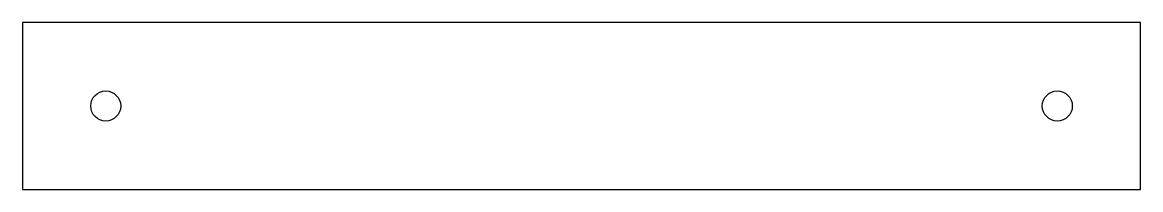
# Model space of a CAD drawing. Header units: millimetres. Extents: x 1509 to 1844, y -25 to 25.
import ezdxf

# ---------------------------------------------------------------- set-up
doc = ezdxf.new("R2010")
doc.units = ezdxf.units.MM

msp = doc.modelspace()

# ---------------------------------------------------------------- linework, layer by layer
at = {"color": 7, "linetype": 'Continuous', "lineweight": 25}
for centre in [(1533.91, 0), (1819.36, 0)]:
    msp.add_circle(centre, 4.5, dxfattribs=at)
at = {"layer": 'OuterContour'}
msp.add_lwpolyline([(1508.91, -25), (1844.36, -25), (1844.36, 25), (1508.91, 25)], close=True, dxfattribs=at)

doc.saveas('drawing.dxf')
